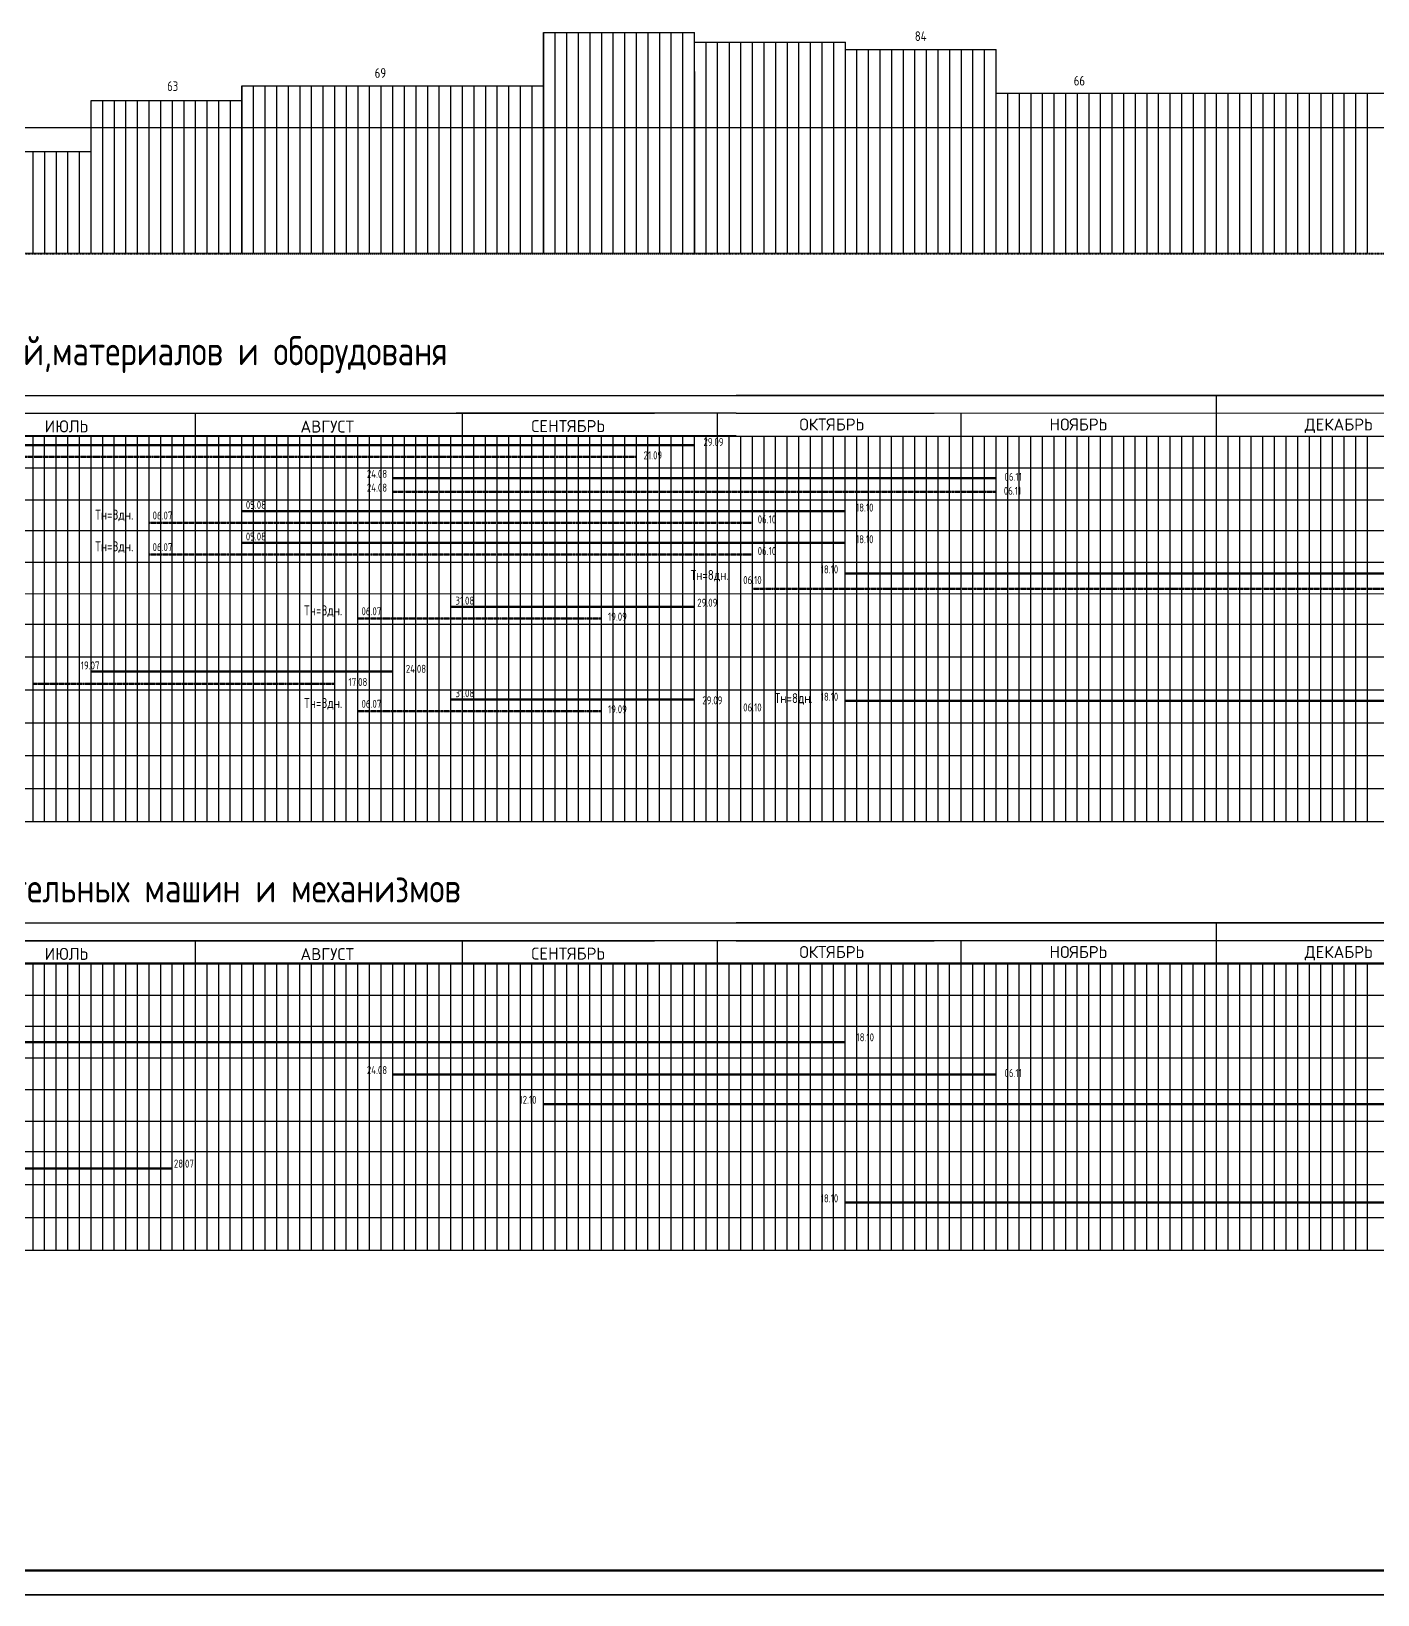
# Model space of a CAD drawing. Header units: millimetres. Extents: x -345369 to 252202, y 74562 to 424723.
# Drawn here: x -104281 to -76518, y 143737 to 175965 of the extents above; entities that cross this region are included whole.
import ezdxf

# ---------------------------------------------------------------- set-up
doc = ezdxf.new("R2010")
doc.units = ezdxf.units.MM
doc.linetypes.add('DASHED2', pattern=[9.525, 6.35, -3.175])
doc.linetypes.add('штриховая', pattern=[19.05, 12.7, -6.35])
doc.layers.add('05', color=7, linetype='Continuous', lineweight=50)
doc.layers.add('Штампы&Таблицы', color=1, linetype='Continuous', lineweight=70)
doc.layers.add('1STAIR2D', color=30, linetype='Continuous')
doc.layers.add('A0-08', color=101, linetype='Continuous')
doc.styles.add('ISOCPEUR', font='isocpeur.TTF', dxfattribs={"width": 0.8})

msp = doc.modelspace()

# ---------------------------------------------------------------- linework, layer by layer
at = {"lineweight": 30}
for p, q in [((-93717.738079, 171388.792754), (-93717.738079, 175938.792754)), ((-93717.738079, 175938.792754), (-90607.676082, 175938.792754)), ((-90607.676082, 171389.23682), (-90607.676082, 175938.792754)), ((-90607.676082, 175739.23682), (-87494.655127, 175739.23682)), ((-87494.119815, 171389.681384), (-87494.119815, 175739.23682)), ((-93717.738079, 171384.112846), (-93717.738079, 175634.112846)), ((-90607.676082, 175138.792754), (-90607.676082, 175634.112846)), ((-90607.676082, 171389.23682), (-90607.676082, 175439.23682)), ((-87494.119815, 175589.681384), (-84387.5983, 175589.681384)), ((-84387.5983, 171390.124945), (-84387.5983, 175589.681384)), ((-93717.738079, 171388.792754), (-93717.738079, 175138.792754)), ((-90607.676082, 175138.792754), (-90607.676082, 171384.112846)), ((-99937.908282, 171387.904615), (-99937.908282, 174837.904615)), ((-99937.908282, 174837.904615), (-93717.738079, 174837.904615)), ((-84387.5983, 174690.124945), (-75057.41231, 174690.124945)), ((-103047.970279, 171387.460549), (-103047.970279, 174537.460549)), ((-103047.970279, 174537.460549), (-99937.908282, 174537.460549)), ((-99937.908282, 171387.904615), (-99937.908282, 174607.904615)), ((-99937.908282, 171387.904615), (-99937.908282, 174537.904615)), ((-103047.970279, 171387.460549), (-103047.970279, 174337.460549)), ((-103047.970279, 171384.112846), (-103047.970279, 174234.112846)), ((-84387.5983, 171390.124945), (-84387.5983, 174090.124945)), ((-126891.998595, 173984.525219), (-49701.450431, 173984.525219)), ((-106394.786155, 173484.112846), (-103047.970279, 173484.112846)), ((-129930.792968, 166968.916334), (-49459.209723, 166969.245021)), ((-129930.790501, 166303.176962), (-49459.209723, 166303.505649)), ((-129930.788181, 165677.111708), (-49459.209723, 165677.440395)), ((-129930.785763, 165024.596527), (-49459.209723, 165024.894719)), ((-129930.783345, 164372.081861), (-49459.209723, 164372.380053)), ((-129930.783345, 164372.081861), (-49459.209723, 164372.380053)), ((-129930.781021, 163744.939555), (-49459.209723, 163745.237747)), ((-129930.778509, 163067.05253), (-49459.209723, 163067.350722)), ((-129930.778509, 163067.047498), (-49459.209723, 163067.047498)), ((-129930.775997, 162389.165504), (-49459.209723, 162389.463696)), ((-129930.775997, 162389.160473), (-49459.209723, 162389.160473)), ((-129930.775997, 162389.160473), (-49459.209723, 162389.160473)), ((-129930.773485, 161711.278479), (-49459.209723, 161711.576671)), ((-129930.773485, 161711.273447), (-49459.212235, 161711.571639)), ((-129930.773485, 161711.273447), (-49459.209723, 161711.273447)), ((-129930.773485, 161711.273447), (-49459.209723, 161711.273447)), ((-129930.773485, 161711.268416), (-49459.212235, 161711.268416)), ((-129930.773485, 161711.268416), (-49459.212235, 161711.268416)), ((-129930.770973, 161033.38139), (-75296.65036, 161033.38139)), ((-129930.770973, 161033.38139), (-49459.212235, 161033.38139)), ((-129930.768461, 160355.489334), (-75296.647848, 160355.489334)), ((-129930.768461, 160355.489334), (-49459.209723, 160355.489334)), ((-129930.765949, 159677.597277), (-75296.645336, 159677.597277)), ((-129930.765949, 159677.597277), (-49459.207211, 159677.597277)), ((-129924.097769, 156760.527036), (-49459.179699, 156760.527106)), ((-129924.095302, 156094.793236), (-49459.179699, 156095.121896)), ((-129924.092933, 155455.503276), (-49459.179699, 155455.831936)), ((-129924.090516, 154802.98861), (-49459.179699, 154803.31727)), ((-129924.088098, 154150.473427), (-49459.179699, 154150.771594)), ((-129924.08568, 153497.958761), (-49459.179699, 153498.256928)), ((-129924.08568, 153497.958761), (-49459.179699, 153498.256928)), ((-129924.083356, 152870.816455), (-49459.179699, 152871.114622)), ((-129924.080844, 152192.929073), (-49459.179699, 152193.131855)), ((-129924.080844, 152192.924373), (-75296.617824, 152192.924373)), ((-129924.080844, 151515.036992), (-49459.179699, 151515.239773)), ((-129924.080844, 151515.032292), (-75296.617824, 151515.032292)), ((-129924.078332, 150837.14491), (-49459.177187, 150837.347691)), ((-129924.078332, 150837.14021), (-75296.615312, 150837.14021))]:
    msp.add_line(p, q, dxfattribs=at)
at = {"linetype": 'штриховая', "lineweight": 40, "ltscale": 0.01}
msp.add_line((-126891.998595, 171384.112846), (-49701.450431, 171384.112846), dxfattribs=at)
at = {"linetype": 'Continuous'}
msp.add_line((-76971.296616, 171391.183871), (-126493.965447, 171384.112846), dxfattribs=at)
at = {"lineweight": 50}
for p, q in [((-106397.267813, 167430.79835), (-90607.676082, 167430.79835)), ((-96827.938706, 166754.446888), (-84387.5983, 166754.446888)), ((-99940.224349, 166075.547), (-87494.608916, 166075.547)), ((-99940.221931, 165423.016737), (-87494.606498, 165423.016737)), ((-87497.660296, 164786.627825), (-68837.288317, 164786.627825)), ((-95632.498924, 164101.839685), (-90607.722293, 164101.839685)), ((-103047.970279, 162767.822443), (-96827.846286, 162767.822443)), ((-95632.498924, 162193.142641), (-90607.722293, 162193.142641)), ((-87497.660296, 162160.845556), (-62617.164324, 162160.845556)), ((-114052.805036, 155126.182362), (-87494.655127, 155126.182362)), ((-96827.846286, 154463.760564), (-84387.505879, 154463.760564)), ((-93714.87154, 153851.479162), (-68837.288317, 153851.479162)), ((-116205.894855, 152521.879477), (-101373.291487, 152521.879477)), ((-87497.660296, 151821.126987), (-62614.112944, 151821.126987))]:
    msp.add_line(p, q, dxfattribs=at)
at = {"linetype": 'DASHED2', "lineweight": 50}
for p, q in [((-107593.445504, 167189.915359), (-91803.899984, 167189.915359)), ((-96827.938706, 166470.010843), (-84387.5983, 166470.010843)), ((-101851.792588, 165834.664009), (-89411.544602, 165834.664009)), ((-101851.79017, 165182.133745), (-89411.542184, 165182.133745)), ((-89411.544602, 164472.188947), (-70751.172622, 164472.188947)), ((-97544.067163, 163860.956694), (-92521.606598, 163860.956694)), ((-104244.14797, 162510.313546), (-98024.023977, 162510.313546)), ((-97544.067163, 161952.25965), (-92521.606598, 161952.25965))]:
    msp.add_line(p, q, dxfattribs=at)
at = {"layer": '05', "lineweight": 30}
for p, q in [((-95392.433057, 168458.036028), (-92945.635279, 168458.036028)), ((-89748.91865, 168091.330868), (-95521.458092, 168091.330868)), ((-95392.433057, 167619.471813), (-93717.784289, 167619.471813)), ((-95392.403032, 157583.912903), (-92945.605255, 157583.912903)), ((-89748.888625, 157217.207744), (-95521.428068, 157217.207744)), ((-95392.403032, 156745.348688), (-93717.754265, 156745.348688))]:
    msp.add_line(p, q, dxfattribs=at)
at = {"layer": '1STAIR2D', "lineweight": 100}
msp.add_line((-130326.352797, 144237.13897), (-48826.352797, 144237.13897), dxfattribs=at)
at = {"layer": '1STAIR2D'}
msp.add_line((-132326.352797, 143737.13897), (-48326.352797, 143737.13897), dxfattribs=at)
at = {"layer": 'A0-08', "color": 0, "lineweight": 25}
for p, q in [((-93715.145686, 171388.212422), (-93715.145686, 175938.792754)), ((-93475.910148, 171388.793124), (-93475.910148, 175938.792754)), ((-93236.674609, 171388.793124), (-93236.674609, 175938.792754)), ((-92997.439071, 171388.793124), (-92997.439071, 175938.792754)), ((-92758.203533, 171388.793124), (-92758.203533, 175938.792754)), ((-92518.967995, 171388.793124), (-92518.967995, 175938.792754)), ((-92279.732457, 171388.793124), (-92279.732457, 175938.792754)), ((-92040.496918, 171388.793124), (-92040.496918, 175938.792754)), ((-91801.26138, 171388.793124), (-91801.26138, 175938.792754)), ((-91562.025842, 171388.793124), (-91562.025842, 175938.792754)), ((-91322.790304, 171388.793124), (-91322.790304, 175938.792754)), ((-91083.554766, 171388.793124), (-91083.554766, 175938.792754)), ((-90844.319227, 171388.793124), (-90844.319227, 175938.792754)), ((-90605.083689, 171388.793124), (-90605.083689, 175739.23682)), ((-90365.848151, 171388.793124), (-90365.848151, 175739.23682)), ((-90128.881042, 171388.793124), (-90128.881042, 175739.23682)), ((-89887.377075, 171388.793124), (-89887.377075, 175739.23682)), ((-89648.141536, 171388.793124), (-89648.141536, 175739.23682)), ((-89408.905998, 171389.373825), (-89408.905998, 175739.23682)), ((-89169.67046, 171389.373825), (-89169.67046, 175739.23682)), ((-88930.434922, 171389.373825), (-88930.434922, 175739.23682)), ((-88691.199384, 171389.373825), (-88691.199384, 175739.23682)), ((-88451.963845, 171389.373825), (-88451.963845, 175739.23682)), ((-88212.728307, 171389.373825), (-88212.728307, 175739.23682)), ((-87973.492769, 171389.373825), (-87973.492769, 175739.23682)), ((-87734.257231, 171389.373825), (-87734.257231, 175739.23682)), ((-87495.021693, 171389.373825), (-87495.021693, 175739.23682)), ((-87255.786155, 171389.373825), (-87255.786155, 175589.681384)), ((-87016.550616, 171389.373825), (-87016.550616, 175589.681384)), ((-86777.315078, 171389.373825), (-86777.315078, 175589.681384)), ((-86538.07954, 171389.373825), (-86538.07954, 175589.681384)), ((-86298.844002, 171389.373825), (-86298.844002, 175589.681384)), ((-86061.876893, 171389.373825), (-86061.876893, 175589.681384)), ((-85820.372925, 171389.373825), (-85820.372925, 175589.681384)), ((-85581.137387, 171389.373825), (-85581.137387, 175589.681384)), ((-85341.901849, 171389.373825), (-85341.901849, 175589.681384)), ((-85102.666311, 171389.373825), (-85102.666311, 175589.681384)), ((-84863.430773, 171389.373825), (-84863.430773, 175589.681384)), ((-84624.195234, 171389.373825), (-84624.195234, 175589.681384)), ((-99935.269679, 171387.648358), (-99935.269679, 174837.904615)), ((-99696.034141, 171387.648358), (-99696.034141, 174837.904615)), ((-99456.798602, 171387.648358), (-99456.798602, 174837.904615)), ((-99217.563064, 171387.648358), (-99217.563064, 174837.904615)), ((-98978.327526, 171387.648358), (-98978.327526, 174837.904615)), ((-98739.091988, 171387.648358), (-98739.091988, 174837.904615)), ((-98499.85645, 171387.648358), (-98499.85645, 174837.904615)), ((-98262.889341, 171387.648358), (-98262.889341, 174837.904615)), ((-98021.385373, 171387.648358), (-98021.385373, 174837.904615)), ((-97782.149835, 171387.648358), (-97782.149835, 174837.904615)), ((-97542.914297, 171388.212422), (-97542.914297, 174837.904615)), ((-97303.678759, 171388.212422), (-97303.678759, 174837.904615)), ((-97064.443221, 171388.212422), (-97064.443221, 174837.904615)), ((-96825.207682, 171388.212422), (-96825.207682, 174837.904615)), ((-96585.972144, 171388.212422), (-96585.972144, 174837.904615)), ((-96346.736606, 171388.212422), (-96346.736606, 174837.904615)), ((-96107.501068, 171388.212422), (-96107.501068, 174837.904615)), ((-95868.26553, 171388.212422), (-95868.26553, 174837.904615)), ((-95629.029991, 171388.212422), (-95629.029991, 174837.904615)), ((-95389.794453, 171388.212422), (-95389.794453, 174837.904615)), ((-95150.558915, 171388.212422), (-95150.558915, 174837.904615)), ((-94911.323377, 171388.212422), (-94911.323377, 174837.904615)), ((-94672.087839, 171388.212422), (-94672.087839, 174837.904615)), ((-94432.8523, 171388.212422), (-94432.8523, 174837.904615)), ((-94195.885191, 171388.212422), (-94195.885191, 174837.904615)), ((-93954.381224, 171388.212422), (-93954.381224, 174837.904615)), ((-84384.959696, 171389.373825), (-84384.959696, 174690.124945)), ((-84145.724158, 171389.373825), (-84145.724158, 174690.124945)), ((-83906.48862, 171389.373825), (-83906.48862, 174690.124945)), ((-83667.253082, 171389.373825), (-83667.253082, 174690.124945)), ((-83428.017543, 171389.373825), (-83428.017543, 174690.124945)), ((-83188.782005, 171389.373825), (-83188.782005, 174690.124945)), ((-82949.546467, 171389.373825), (-82949.546467, 174690.124945)), ((-82710.310929, 171389.373825), (-82710.310929, 174690.124945)), ((-82471.075391, 171389.373825), (-82471.075391, 174690.124945)), ((-82231.839852, 171389.373825), (-82231.839852, 174690.124945)), ((-81994.872743, 171389.373825), (-81994.872743, 174690.124945)), ((-81753.368776, 171389.373825), (-81753.368776, 174690.124945)), ((-81514.133238, 171389.373825), (-81514.133238, 174690.124945)), ((-81274.8977, 171389.373825), (-81274.8977, 174690.124945)), ((-81035.662161, 171389.373825), (-81035.662161, 174690.124945)), ((-80796.426623, 171389.373825), (-80796.426623, 174690.124945)), ((-80557.191085, 171389.373825), (-80557.191085, 174690.124945)), ((-80317.955547, 171389.373825), (-80317.955547, 174690.124945)), ((-80078.720009, 171389.373825), (-80078.720009, 174690.124945)), ((-79839.48447, 171389.373825), (-79839.48447, 174690.124945)), ((-79600.248932, 171389.373825), (-79600.248932, 174690.124945)), ((-79361.013394, 171389.373825), (-79361.013394, 174690.124945)), ((-79121.777856, 171389.373825), (-79121.777856, 174690.124945)), ((-78882.542318, 171389.373825), (-78882.542318, 174690.124945)), ((-78643.30678, 171389.373825), (-78643.30678, 174690.124945)), ((-78404.071241, 171389.373825), (-78404.071241, 174690.124945)), ((-78164.835703, 171389.373825), (-78164.835703, 174690.124945)), ((-77927.868594, 171389.373825), (-77927.868594, 174690.124945)), ((-77686.364627, 171389.373825), (-77686.364627, 174690.124945)), ((-77447.129089, 171389.373825), (-77447.129089, 174690.124945)), ((-77207.89355, 171389.373825), (-77207.89355, 174690.124945)), ((-76968.658012, 171389.373825), (-76968.658012, 174690.124945)), ((-76729.422474, 171389.373825), (-76729.422474, 174690.124945)), ((-103045.331675, 171386.470318), (-103045.331675, 174537.460549)), ((-102806.096137, 171386.470318), (-102806.096137, 174537.460549)), ((-102566.860599, 171386.470318), (-102566.860599, 174537.460549)), ((-102329.89349, 171386.470318), (-102329.89349, 174537.460549)), ((-102088.389523, 171386.470318), (-102088.389523, 174537.460549)), ((-101849.153984, 171386.470318), (-101849.153984, 174537.460549)), ((-101609.918446, 171387.648358), (-101609.918446, 174537.460549)), ((-101370.682908, 171387.648358), (-101370.682908, 174537.460549)), ((-101131.44737, 171387.648358), (-101131.44737, 174537.460549)), ((-100892.211832, 171387.648358), (-100892.211832, 174537.460549)), ((-100652.976293, 171387.648358), (-100652.976293, 174537.460549)), ((-100413.740755, 171387.648358), (-100413.740755, 174537.460549)), ((-100174.505217, 171387.648358), (-100174.505217, 174537.460549)), ((-104241.509366, 171386.470318), (-104241.509366, 173484.112846)), ((-104002.273828, 171386.470318), (-104002.273828, 173484.112846)), ((-103763.03829, 171386.470318), (-103763.03829, 173484.112846)), ((-103523.802752, 171386.470318), (-103523.802752, 173484.112846)), ((-103284.567214, 171386.470318), (-103284.567214, 173484.112846)), ((-104244.14797, 159677.597277), (-104244.14797, 167619.471813)), ((-104004.912432, 159677.597277), (-104004.912432, 167619.471813)), ((-103765.676893, 159677.597277), (-103765.676893, 167619.471813)), ((-103526.441355, 159677.597277), (-103526.441355, 167619.471813)), ((-103287.205817, 159677.597277), (-103287.205817, 167619.471813)), ((-103047.970279, 159677.597277), (-103047.970279, 167619.471813)), ((-102808.734741, 159677.597277), (-102808.734741, 167619.471813)), ((-102569.499202, 159677.597277), (-102569.499202, 167619.471813)), ((-102330.263664, 159677.597277), (-102330.263664, 167619.471813)), ((-102091.028126, 159677.597277), (-102091.028126, 167619.471813)), ((-101851.792588, 159677.597277), (-101851.792588, 167619.471813)), ((-101612.55705, 159677.597277), (-101612.55705, 167619.471813)), ((-101373.321511, 159677.597277), (-101373.321511, 167619.471813)), ((-101134.085973, 159677.597277), (-101134.085973, 167619.471813)), ((-100655.614897, 159677.597277), (-100655.614897, 167619.471813)), ((-100416.379359, 159677.597277), (-100416.379359, 167619.471813)), ((-100177.14382, 159677.597277), (-100177.14382, 167619.471813)), ((-99937.908282, 159677.597277), (-99937.908282, 167619.471813)), ((-99698.672744, 159677.597277), (-99698.672744, 167619.471813)), ((-99459.437206, 159677.597277), (-99459.437206, 167619.471813)), ((-99220.201668, 159677.597277), (-99220.201668, 167619.471813)), ((-98980.966129, 159677.597277), (-98980.966129, 167619.471813)), ((-98741.730591, 159677.597277), (-98741.730591, 167619.471813)), ((-98502.495053, 159677.597277), (-98502.495053, 167619.471813)), ((-98263.259515, 159677.597277), (-98263.259515, 167619.471813)), ((-98024.023977, 159677.597277), (-98024.023977, 167619.471813)), ((-97784.788438, 159677.597277), (-97784.788438, 167619.471813)), ((-97545.5529, 159677.597277), (-97545.5529, 167619.471813)), ((-97306.317362, 159677.597277), (-97306.317362, 167619.471813)), ((-97067.081824, 159677.597277), (-97067.081824, 167619.471813)), ((-96827.846286, 159677.597277), (-96827.846286, 167619.471813)), ((-96588.610748, 159677.597277), (-96588.610748, 167619.471813)), ((-96349.375209, 159677.597277), (-96349.375209, 167619.471813)), ((-96110.139671, 159677.597277), (-96110.139671, 167619.471813)), ((-95870.904133, 159677.597277), (-95870.904133, 167619.471813)), ((-95870.904133, 159677.597277), (-95870.904133, 167619.471813)), ((-95631.668595, 159677.597277), (-95631.668595, 167619.471813)), ((-95631.668595, 159677.597277), (-95631.668595, 167619.471813)), ((-95153.197518, 159677.597277), (-95153.197518, 167619.471813)), ((-95153.197518, 159677.597277), (-95153.197518, 167619.471813)), ((-94913.96198, 159677.597277), (-94913.96198, 167619.471813)), ((-94913.96198, 159677.597277), (-94913.96198, 167619.471813)), ((-94674.726442, 159677.597277), (-94674.726442, 167619.471813)), ((-94674.726442, 159677.597277), (-94674.726442, 167619.471813)), ((-94435.490904, 159677.597277), (-94435.490904, 167619.471813)), ((-94435.490904, 159677.597277), (-94435.490904, 167619.471813)), ((-94196.255366, 159677.597277), (-94196.255366, 167619.471813)), ((-94196.255366, 159677.597277), (-94196.255366, 167619.471813)), ((-93957.019827, 159677.597277), (-93957.019827, 167619.471813)), ((-93717.784289, 159677.597277), (-93717.784289, 167619.471813)), ((-93478.548751, 159677.597277), (-93478.548751, 167619.471813)), ((-93239.313213, 159677.597277), (-93239.313213, 167619.471813)), ((-93000.077675, 159677.597277), (-93000.077675, 167619.471813)), ((-92760.842136, 159677.597277), (-92760.842136, 167619.471813)), ((-92521.606598, 159677.597277), (-92521.606598, 167619.471813)), ((-92282.37106, 159677.597277), (-92282.37106, 167619.471813)), ((-92043.135522, 159677.597277), (-92043.135522, 167619.471813)), ((-91803.899984, 159677.597277), (-91803.899984, 167619.471813)), ((-91564.664445, 159677.597277), (-91564.664445, 167619.471813)), ((-91325.428907, 159677.597277), (-91325.428907, 167619.471813)), ((-91086.193369, 159677.597277), (-91086.193369, 167619.471813)), ((-90846.957831, 159677.597277), (-90846.957831, 167619.471813)), ((-90607.722293, 159677.597277), (-90607.722293, 167619.471813)), ((-90368.486754, 159677.597277), (-90368.486754, 167619.471813)), ((-89890.015678, 159677.597277), (-89890.015678, 167619.471813)), ((-89650.78014, 159677.597277), (-89650.78014, 167619.471813)), ((-89411.544602, 159677.597277), (-89411.544602, 167619.471813)), ((-89172.309063, 159677.597277), (-89172.309063, 167619.471813)), ((-88933.073525, 159677.597277), (-88933.073525, 167619.471813)), ((-88693.837987, 159677.597277), (-88693.837987, 167619.471813)), ((-88454.602449, 159677.597277), (-88454.602449, 167619.471813)), ((-88215.366911, 159677.597277), (-88215.366911, 167619.471813)), ((-87976.131373, 159677.597277), (-87976.131373, 167619.471813)), ((-87736.895834, 159677.597277), (-87736.895834, 167619.471813)), ((-87497.660296, 159677.597277), (-87497.660296, 167619.471813)), ((-87258.424758, 159677.597277), (-87258.424758, 167619.471813)), ((-87019.18922, 159677.597277), (-87019.18922, 167619.471813)), ((-86779.953682, 159677.597277), (-86779.953682, 167619.471813)), ((-86540.718143, 159677.597277), (-86540.718143, 167619.471813)), ((-86301.482605, 159677.597277), (-86301.482605, 167619.471813)), ((-86062.247067, 159677.597277), (-86062.247067, 167619.471813)), ((-85823.011529, 159677.597277), (-85823.011529, 167619.471813)), ((-85583.775991, 159677.597277), (-85583.775991, 167619.471813)), ((-85344.540452, 159677.597277), (-85344.540452, 167619.471813)), ((-84866.069376, 159677.597277), (-84866.069376, 167619.471813)), ((-84626.833838, 159677.597277), (-84626.833838, 167619.471813)), ((-84387.5983, 159677.597277), (-84387.5983, 167619.471813)), ((-84148.362761, 159677.597277), (-84148.362761, 167619.471813)), ((-83909.127223, 159677.597277), (-83909.127223, 167619.471813)), ((-83669.891685, 159677.597277), (-83669.891685, 167619.471813)), ((-83430.656147, 159677.597277), (-83430.656147, 167619.471813)), ((-83191.420609, 159677.597277), (-83191.420609, 167619.471813)), ((-82952.18507, 159677.597277), (-82952.18507, 167619.471813)), ((-82712.949532, 159677.597277), (-82712.949532, 167619.471813)), ((-82473.713994, 159677.597277), (-82473.713994, 167619.471813)), ((-82234.478456, 159677.597277), (-82234.478456, 167619.471813)), ((-81995.242918, 159677.597277), (-81995.242918, 167619.471813)), ((-81756.007379, 159677.597277), (-81756.007379, 167619.471813)), ((-81519.04027, 159677.597277), (-81519.04027, 167619.471813)), ((-81277.536303, 159677.597277), (-81277.536303, 167619.471813)), ((-81038.300765, 159677.597277), (-81038.300765, 167619.471813)), ((-80799.065227, 159677.597277), (-80799.065227, 167619.471813)), ((-80559.829688, 159677.597277), (-80559.829688, 167619.471813)), ((-80320.59415, 159677.597277), (-80320.59415, 167619.471813)), ((-80081.358612, 159677.597277), (-80081.358612, 167619.471813)), ((-79602.887536, 159677.597277), (-79602.887536, 167619.471813)), ((-79363.651997, 159677.597277), (-79363.651997, 167619.471813)), ((-79124.416459, 159677.597277), (-79124.416459, 167619.471813)), ((-78885.180921, 159677.597277), (-78885.180921, 167619.471813)), ((-78645.945383, 159677.597277), (-78645.945383, 167619.471813)), ((-78406.709845, 159677.597277), (-78406.709845, 167619.471813)), ((-78167.474307, 159677.597277), (-78167.474307, 167619.471813)), ((-77928.238768, 159677.597277), (-77928.238768, 167619.471813)), ((-77689.00323, 159677.597277), (-77689.00323, 167619.471813)), ((-77449.767692, 159677.597277), (-77449.767692, 167619.471813)), ((-77210.532154, 159677.597277), (-77210.532154, 167619.471813)), ((-76971.296616, 159677.597277), (-76971.296616, 167619.471813)), ((-76732.061077, 159677.597277), (-76732.061077, 167619.471813)), ((-104244.117945, 150837.209627), (-104244.117945, 156745.348688)), ((-104004.882407, 150837.21023), (-104004.882407, 156745.348688)), ((-103765.646869, 150837.210832), (-103765.646869, 156745.348688)), ((-103526.411331, 150837.211435), (-103526.411331, 156745.348688)), ((-103287.175793, 150837.212038), (-103287.175793, 156745.348688)), ((-103047.940254, 150837.212641), (-103047.940254, 156745.348688)), ((-102808.704716, 150837.213244), (-102808.704716, 156745.348688)), ((-102569.469178, 150837.213847), (-102569.469178, 156745.348688)), ((-102330.23364, 150837.21445), (-102330.23364, 156745.348688)), ((-102090.998102, 150837.215053), (-102090.998102, 156745.348688)), ((-101851.762563, 150837.215656), (-101851.762563, 156745.348688)), ((-101612.527025, 150837.216259), (-101612.527025, 156745.348688)), ((-101373.291487, 150837.216861), (-101373.291487, 156745.348688)), ((-101134.055949, 150837.217464), (-101134.055949, 156745.348688)), ((-100655.584872, 150837.21867), (-100655.584872, 156745.348688)), ((-100416.349334, 150837.219273), (-100416.349334, 156745.348688)), ((-100177.113796, 150837.219876), (-100177.113796, 156745.348688)), ((-99937.878258, 150837.220479), (-99937.878258, 156745.348688)), ((-99698.64272, 150837.221082), (-99698.64272, 156745.348688)), ((-99459.407181, 150837.221685), (-99459.407181, 156745.348688)), ((-99220.171643, 150837.222288), (-99220.171643, 156745.348688)), ((-98980.936105, 150837.22289), (-98980.936105, 156745.348688)), ((-98741.700567, 150837.223493), (-98741.700567, 156745.348688)), ((-98502.465029, 150837.224096), (-98502.465029, 156745.348688)), ((-98263.22949, 150837.224699), (-98263.22949, 156745.348688)), ((-98023.993952, 150837.225302), (-98023.993952, 156745.348688)), ((-97784.758414, 150837.225905), (-97784.758414, 156745.348688)), ((-97545.522876, 150837.226508), (-97545.522876, 156745.348688)), ((-97306.287338, 150837.227111), (-97306.287338, 156745.348688)), ((-97067.051799, 150837.227714), (-97067.051799, 156745.348688)), ((-96827.816261, 150837.228317), (-96827.816261, 156745.348688)), ((-96588.580723, 150837.228919), (-96588.580723, 156745.348688)), ((-96349.345185, 150837.229522), (-96349.345185, 156745.348688)), ((-96110.109647, 150837.230125), (-96110.109647, 156745.348688)), ((-95870.874109, 150837.230728), (-95870.874109, 156745.348688)), ((-95870.874109, 150837.230728), (-95870.874109, 156745.348688)), ((-95631.63857, 150837.231331), (-95631.63857, 156745.348688)), ((-95631.63857, 150837.231331), (-95631.63857, 156745.348688)), ((-95153.167494, 150837.232537), (-95153.167494, 156745.348688)), ((-95153.167494, 150837.232537), (-95153.167494, 156745.348688)), ((-94913.931956, 150837.23314), (-94913.931956, 156745.348688)), ((-94913.931956, 150837.23314), (-94913.931956, 156745.348688)), ((-94674.696418, 150837.233743), (-94674.696418, 156745.348688)), ((-94674.696418, 150837.233743), (-94674.696418, 156745.348688)), ((-94435.460879, 150837.234346), (-94435.460879, 156745.348688)), ((-94435.460879, 150837.234346), (-94435.460879, 156745.348688)), ((-94196.225341, 150837.234949), (-94196.225341, 156745.348688)), ((-94196.225341, 150837.234949), (-94196.225341, 156745.348688)), ((-93956.989803, 150837.235551), (-93956.989803, 156745.348688)), ((-93717.754265, 150837.236154), (-93717.754265, 156745.348688)), ((-93478.518727, 150837.236757), (-93478.518727, 156745.348688)), ((-93239.283188, 150837.23736), (-93239.283188, 156745.348688)), ((-93000.04765, 150837.237963), (-93000.04765, 156745.348688)), ((-92760.812112, 150837.238566), (-92760.812112, 156745.348688)), ((-92521.576574, 150837.239169), (-92521.576574, 156745.348688)), ((-92282.341036, 150837.239772), (-92282.341036, 156745.348688)), ((-92043.105497, 150837.240375), (-92043.105497, 156745.348688)), ((-91803.869959, 150837.240978), (-91803.869959, 156745.348688)), ((-91564.634421, 150837.24158), (-91564.634421, 156745.348688)), ((-91325.398883, 150837.242183), (-91325.398883, 156745.348688)), ((-91086.163345, 150837.242786), (-91086.163345, 156745.348688)), ((-90846.927806, 150837.243389), (-90846.927806, 156745.348688)), ((-90607.692268, 150837.243992), (-90607.692268, 156745.348688)), ((-90368.45673, 150837.244595), (-90368.45673, 156745.348688)), ((-89889.985654, 150837.245801), (-89889.985654, 156745.348688)), ((-89650.750115, 150837.246404), (-89650.750115, 156745.348688)), ((-89411.514577, 150837.247007), (-89411.514577, 156745.348688)), ((-89172.279039, 150837.247609), (-89172.279039, 156745.348688)), ((-88933.043501, 150837.248212), (-88933.043501, 156745.348688)), ((-88693.807963, 150837.248815), (-88693.807963, 156745.348688)), ((-88454.572424, 150837.249418), (-88454.572424, 156745.348688)), ((-88215.336886, 150837.250021), (-88215.336886, 156745.348688)), ((-87976.101348, 150837.250624), (-87976.101348, 156745.348688)), ((-87736.86581, 150837.251227), (-87736.86581, 156745.348688)), ((-87497.630272, 150837.25183), (-87497.630272, 156745.348688)), ((-87258.394734, 150837.252433), (-87258.394734, 156745.348688)), ((-87019.159195, 150837.253036), (-87019.159195, 156745.348688)), ((-86779.923657, 150837.253638), (-86779.923657, 156745.348688)), ((-86540.688119, 150837.254241), (-86540.688119, 156745.348688)), ((-86301.452581, 150837.254844), (-86301.452581, 156745.348688)), ((-86062.217043, 150837.255447), (-86062.217043, 156745.348688)), ((-85822.981504, 150837.25605), (-85822.981504, 156745.348688)), ((-85583.745966, 150837.256653), (-85583.745966, 156745.348688)), ((-85344.510428, 150837.257256), (-85344.510428, 156745.348688)), ((-84866.039352, 150837.258462), (-84866.039352, 156745.348688)), ((-84626.803813, 150837.259065), (-84626.803813, 156745.348688)), ((-84387.568275, 150837.259668), (-84387.568275, 156745.348688)), ((-84148.332737, 150837.26027), (-84148.332737, 156745.348688)), ((-83909.097199, 150837.260873), (-83909.097199, 156745.348688)), ((-83669.861661, 150837.261476), (-83669.861661, 156745.348688)), ((-83430.626122, 150837.262079), (-83430.626122, 156745.348688)), ((-83191.390584, 150837.262682), (-83191.390584, 156745.348688)), ((-82952.155046, 150837.263285), (-82952.155046, 156745.348688)), ((-82712.919508, 150837.263888), (-82712.919508, 156745.348688)), ((-82473.68397, 150837.264491), (-82473.68397, 156745.348688)), ((-82234.448431, 150837.265094), (-82234.448431, 156745.348688)), ((-81995.212893, 150837.265697), (-81995.212893, 156745.348688)), ((-81755.977355, 150837.266299), (-81755.977355, 156745.348688)), ((-81519.010246, 150837.266897), (-81519.010246, 156745.348688)), ((-81277.506279, 150837.267505), (-81277.506279, 156745.348688)), ((-81038.27074, 150837.268108), (-81038.27074, 156745.348688)), ((-80799.035202, 150837.268711), (-80799.035202, 156745.348688)), ((-80559.799664, 150837.269314), (-80559.799664, 156745.348688)), ((-80320.564126, 150837.269917), (-80320.564126, 156745.348688)), ((-80081.328588, 150837.27052), (-80081.328588, 156745.348688)), ((-79602.857511, 150837.271726), (-79602.857511, 156745.348688)), ((-79363.621973, 150837.272328), (-79363.621973, 156745.348688)), ((-79124.386435, 150837.272931), (-79124.386435, 156745.348688)), ((-78885.150897, 150837.273534), (-78885.150897, 156745.348688)), ((-78645.915359, 150837.274137), (-78645.915359, 156745.348688)), ((-78406.67982, 150837.27474), (-78406.67982, 156745.348688)), ((-78167.444282, 150837.275343), (-78167.444282, 156745.348688)), ((-77928.208744, 150837.275946), (-77928.208744, 156745.348688)), ((-77688.973206, 150837.276549), (-77688.973206, 156745.348688)), ((-77449.737668, 150837.277152), (-77449.737668, 156745.348688)), ((-77210.502129, 150837.277755), (-77210.502129, 156745.348688)), ((-76971.266591, 150837.278358), (-76971.266591, 156745.348688)), ((-76732.031053, 150837.27896), (-76732.031053, 156745.348688))]:
    msp.add_line(p, q, dxfattribs=at)
at = {"layer": 'A0-08', "color": 0, "lineweight": 30}
for p, q in [((-126412.243349, 168458.036028), (-89748.91865, 168458.036028)), ((-126412.243349, 168458.036028), (-89748.91865, 168458.036028)), ((-123056.058964, 168458.036028), (-49459.209723, 168458.036028)), ((-119010.121779, 168458.036028), (-75296.647848, 168458.036028)), ((-85664.840601, 168458.036028), (-89748.91865, 168458.036028)), ((-75296.647848, 168458.036028), (-85664.840601, 168458.036028)), ((-79842.123074, 159677.597277), (-79842.123074, 168458.036028)), ((-126493.053022, 168091.330868), (-91429.86988, 168091.330868)), ((-126493.053022, 168091.330868), (-91429.86988, 168091.330868)), ((-123855.664503, 168091.330868), (-49459.209723, 168109.470619)), ((-123855.664503, 168091.330868), (-75296.647848, 168103.170793)), ((-100894.850435, 159677.597277), (-100894.850435, 168086.861724)), ((-95392.433057, 159677.597277), (-95392.433057, 168086.861724)), ((-95392.433057, 159677.597277), (-95392.433057, 168086.861724)), ((-90129.251216, 159677.597277), (-90129.251216, 168086.861724)), ((-89748.91865, 168091.330868), (-85664.840601, 168091.330868)), ((-85664.840601, 168091.330868), (-75296.647848, 168097.921426)), ((-85105.304914, 159677.597277), (-85105.304914, 168091.330868)), ((-129930.795418, 167630.168281), (-89748.91865, 167630.181019)), ((-126493.053022, 167630.181019), (-89748.91865, 167630.181019)), ((-123716.927599, 167619.471813), (-85664.840601, 167619.471813)), ((-123716.927599, 167619.471813), (-85664.840601, 167619.471813)), ((-122777.059346, 167619.471813), (-85105.304914, 167619.471813)), ((-122777.059346, 167619.471813), (-85105.304914, 167619.471813)), ((-118326.296099, 167619.471813), (-85105.304914, 167619.471813)), ((-118326.296099, 167619.471813), (-85105.304914, 167619.471813)), ((-113302.349797, 167619.471813), (-85105.304914, 167619.471813)), ((-113302.349797, 167619.471813), (-49459.209723, 167619.471813)), ((-100894.850435, 159677.597277), (-100894.850435, 167619.471813)), ((-95392.433057, 159677.597277), (-95392.433057, 167619.471813)), ((-95392.433057, 159677.597277), (-95392.433057, 167619.471813)), ((-90129.251216, 159677.597277), (-90129.251216, 167619.471813)), ((-85105.304914, 159677.597277), (-85105.304914, 167619.471813)), ((-79842.123074, 159677.597277), (-79842.123074, 167619.471813)), ((-126412.213325, 157583.912903), (-89748.888625, 157583.912903)), ((-126412.213325, 157583.912903), (-89748.888625, 157583.912903)), ((-123056.02894, 157583.912903), (-49459.179699, 157583.912903)), ((-119010.091755, 157583.912903), (-49459.179699, 157583.912903)), ((-85664.810576, 157583.912903), (-89748.888625, 157583.912903)), ((-49459.179699, 157583.912903), (-85664.810576, 157583.912903)), ((-79842.093049, 150837.271123), (-79842.093049, 157583.912903)), ((-126493.022997, 157217.207744), (-91429.839856, 157217.207744)), ((-126493.022997, 157217.207744), (-91429.839856, 157217.207744)), ((-123855.634478, 157217.207744), (-49459.179699, 157235.347494)), ((-123855.634478, 157217.207744), (-49459.179699, 157235.347494)), ((-100894.820411, 150837.218067), (-100894.820411, 157212.738599)), ((-95392.403032, 150837.231934), (-95392.403032, 157212.738599)), ((-95392.403032, 150837.231934), (-95392.403032, 157212.738599)), ((-90129.221192, 150837.245198), (-90129.221192, 157212.738599)), ((-89748.888625, 157217.207744), (-85664.810576, 157217.207744)), ((-85664.810576, 157217.207744), (-49459.179699, 157240.221907)), ((-85105.27489, 150837.257859), (-85105.27489, 157217.207744)), ((-126493.022997, 156756.057894), (-89748.888625, 156756.057894)), ((-126493.022997, 156756.057894), (-89748.888625, 156756.057894)), ((-123716.897575, 156745.348688), (-85664.810576, 156745.348688)), ((-123716.897575, 156745.348688), (-85664.810576, 156745.348688)), ((-122777.029322, 156745.348688), (-85105.27489, 156745.348688)), ((-122777.029322, 156745.348688), (-85105.27489, 156745.348688)), ((-118326.266075, 156745.348688), (-85105.27489, 156745.348688)), ((-118326.266075, 156745.348688), (-85105.27489, 156745.348688)), ((-113302.319773, 156745.348688), (-85105.27489, 156745.348688)), ((-113302.319773, 156745.348688), (-49459.179699, 156745.348688)), ((-100894.820411, 150837.218067), (-100894.820411, 156745.348688)), ((-95392.403032, 150837.231934), (-95392.403032, 156745.348688)), ((-95392.403032, 150837.231934), (-95392.403032, 156745.348688)), ((-90129.221192, 150837.245198), (-90129.221192, 156745.348688)), ((-85105.27489, 150837.257859), (-85105.27489, 156745.348688)), ((-79842.093049, 150837.271123), (-79842.093049, 156745.348688))]:
    msp.add_line(p, q, dxfattribs=at)
at = {"layer": 'Штампы&Таблицы', "lineweight": 25}
msp.add_line((-48326.338093, 143737.157252), (-132426.338093, 143737.157252), dxfattribs=at)

# ---------------------------------------------------------------- texts
at = {"lineweight": 25, "style": 'ISOCPEUR'}
for s, p in [('ИЮЛЬ', (-104004.664744, 167697.496312)), ('АВГУСТ', (-98731.614816, 167692.701423)), ('СЕНТЯБРЬ', (-93971.307962, 167702.819509)), ('ОКТЯБРЬ', (-88443.737811, 167735.42662)), ('НОЯБРЬ', (-83286.206441, 167735.42662)), ('ДЕКАБРЬ', (-78023.0246, 167735.42662)), ('ИЮЛЬ', (-104004.63472, 156823.373187)), ('АВГУСТ', (-98731.584791, 156818.578298)), ('СЕНТЯБРЬ', (-93971.277938, 156828.696385)), ('ОКТЯБРЬ', (-88443.707786, 156861.303495)), ('НОЯБРЬ', (-83286.176416, 156861.303495)), ('ДЕКАБРЬ', (-78022.994576, 156861.303495))]:
    msp.add_text(s, height=247.4037, dxfattribs=at).set_placement(p)
at = {"lineweight": 35, "char_height": 600, "style": 'ISOCPEUR'}
for s, insert, width, attachment_point in [('График поступления на объект и расхода строительных конструкций,материалов и оборудованя', (-125222.028186, 169680.414025), 39701.80356851, 1), ('График движения основных строительных машин и механизмов', (-105272.516068, 158225.891416), 24679.99633529, 5)]:
    msp.add_mtext(s, dxfattribs=dict(at, insert=insert, width=width, attachment_point=attachment_point))
at = {"char_height": 164.9358, "width": 1020.03182622, "attachment_point": 5, "style": 'ISOCPEUR'}
for s, insert in [('21.09', (-91463.513851, 167223.328091)), ('29.09', (-90214.742568, 167499.825628)), ('24.08', (-97152.665596, 166841.613959)), ('24.08', (-97152.665596, 166557.177914)), ('06.11', (-84034.87102, 166780.756636)), ('06.11', (-84050.196372, 166492.337648)), ('06.07', (-101575.919705, 165983.854222)), ('05.08', (-99649.22577, 166202.493831)), ('06.10', (-89112.31357, 165903.511784)), ('18.10', (-87096.380328, 166146.612802)), ('06.07', (-101575.917287, 165331.323959)), ('05.08', (-99649.223352, 165549.963568)), ('06.10', (-89112.311152, 165250.98152)), ('18.10', (-87096.37791, 165494.082538)), ('06.10', (-89411.544602, 164653.189633)), ('18.10', (-87822.387186, 164873.794896)), ('06.07', (-97268.19428, 164010.146907)), ('31.08', (-95341.500345, 164228.786516)), ('29.09', (-90341.844494, 164185.934349)), ('19.09', (-92194.89104, 163897.89702)), ('19.07', (-103067.097787, 162893.293317)), ('24.08', (-96349.375209, 162823.348082)), ('17.08', (-97545.5529, 162551.63634)), ('06.07', (-97268.19428, 162101.449863)), ('31.08', (-95341.500345, 162320.089472)), ('29.09', (-90237.520304, 162172.913116)), ('06.10', (-89411.544602, 162027.407365)), ('18.10', (-87822.387186, 162248.012627)), ('19.09', (-92194.89104, 161989.199977)), ('18.10', (-87084.842839, 155227.679483)), ('24.08', (-97152.573175, 154550.927635)), ('06.11', (-84034.778599, 154490.070312)), ('12.10', (-94039.59843, 153938.646233)), ('28.07', (-101134.055949, 152623.376598)), ('18.10', (-87822.387186, 151908.294058))]:
    msp.add_mtext(s, dxfattribs=dict(at, insert=insert))
at = {"color": 18, "true_color": 0x000000, "char_height": 206.16975, "width": 1237.0185, "attachment_point": 5, "style": 'ISOCPEUR'}
for insert in [(-102569.499202, 165984.39672), (-102569.496784, 165331.866457), (-90293.968708, 164742.296171), (-98261.773777, 164010.689405), (-98261.773777, 162101.992361), (-88558.339484, 162201.728388)]:
    msp.add_mtext('{\\C256;Тн=8дн.}', dxfattribs=dict(at, insert=insert))
at = {"layer": 'A0-08', "color": 0, "lineweight": -2, "char_height": 200, "width": 4561.24336117, "attachment_point": 1, "style": 'ISOCPEUR'}
for s, insert in [('84', (-86062.409415, 175964.414419)), ('69', (-97199.069543, 175205.340958)), ('66', (-82785.453055, 175045.965502)), ('63', (-101479.216507, 174934.501077))]:
    msp.add_mtext(s, dxfattribs=dict(at, insert=insert))

doc.saveas('drawing.dxf')
